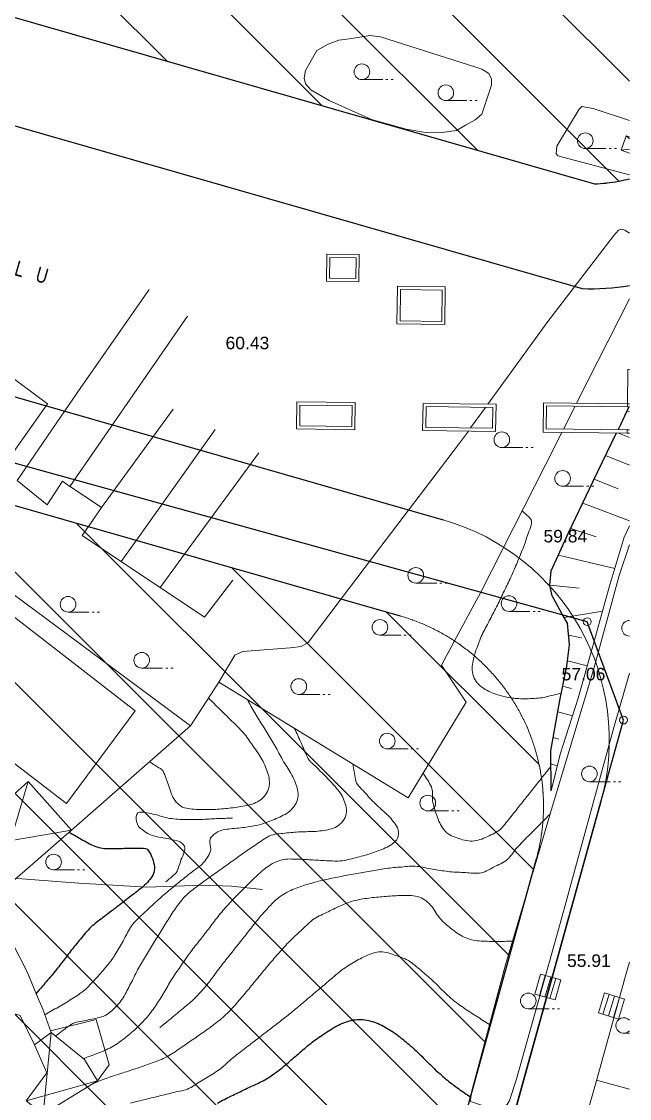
# Model space of a CAD drawing. Header units: centimetres. Extents: x -38353 to 28366, y -42745 to 17597.
# Drawn here: x 4864 to 10694, y -25760 to -15425 of the extents above; entities that cross this region are included whole.
import ezdxf

# ---------------------------------------------------------------- set-up
doc = ezdxf.new("R2010")
doc.units = ezdxf.units.CM
doc.header["$LTSCALE"] = 500
for name, color, linetype, lineweight in [('2013_halihazir_BÖLGEPARKI_HİLAL_dwg-1', 9, 'Continuous', 9), ('A-DETL-GENF-2', 250, 'Continuous', 9), ('A-DETL-THIN', 151, 'Continuous', 9), ('A-DETL-WIDE', 214, 'Continuous', 25), ('A-WALL', 113, 'Continuous', 9), ('Ada_Siniri-1', 254, 'Continuous', 25), ('B_Sundurma-1', 9, 'Continuous', 9), ('B_Ticari-1', 9, 'Continuous', 9), ('BÖLGEPARKI SONN ALTLIK_dwg-1', 221, 'Continuous', 9), ('Egri_1m-1', 9, 'Continuous', 9), ('Egri_5m-1', 254, 'Continuous', 25), ('Egri_Ara-1', 9, 'Continuous', 9), ('G-ANNO-TEXT-2', 7, 'Continuous', 9), ('Gaz_PE_110_mm-1', 221, 'Continuous', 9), ('Hid_Havuz-1', 9, 'Continuous', 9), ('S_Izgara-1', 9, 'Continuous', 9), ('S_Tek_Agac-1', 9, 'Continuous', 9), ('Sev_Sevalti-1', 9, 'Continuous', 9), ('Sev_Sevustu-1', 254, 'Continuous', 25), ('Sev_Tarama-1', 9, 'Continuous', 9), ('Sinir_Cit_bir_taraf-1', 9, 'Continuous', 9), ('Sinir_Duvar_tek_tarafa_ait-1', 9, 'Continuous', 9), ('Sinir_Ist_Duvari-1', 9, 'Continuous', 9), ('Sinir_Mulkiyet-1', 9, 'Continuous', 9), ('Y_Kot_Noktasi-1', 5, 'Continuous', 9), ('Yol_Kaldirim_kenari_bordurtasi-1', 9, 'Continuous', 9), ('Yol_Sose-1', 9, 'Continuous', 9)]:
    doc.layers.add(name, color=color, linetype=linetype, lineweight=lineweight)
doc.styles.add('Arial_2', font='arial.ttf', dxfattribs={"height": 120})
doc.styles.add('Swis721 LtCn BT_3', font='swisscl.ttf', dxfattribs={"height": 146.995378})

# ---------------------------------------------------------------- blocks, each defined once
blk = doc.blocks.new('şaft perdeleri - şaft perdeleri-3113495-VAZİYET PLANI')
at = {"layer": 'A-WALL'}
for p, q in [((7792, -17658), (7789, -17918)), ((8102, -17662), (7792, -17658)), ((8099, -17922), (8102, -17662)), ((7819, -17888), (7822, -17688)), ((7822, -17688), (8072, -17692)), ((8072, -17692), (8069, -17892)), ((7789, -17918), (8099, -17922)), ((8069, -17892), (7819, -17888)), ((8469, -17966), (8464, -18326)), ((8928, -17972), (8469, -17966)), ((8924, -18332), (8928, -17972)), ((8494, -18297), (8498, -17997)), ((8498, -17997), (8898, -18002)), ((8898, -18002), (8894, -18302)), ((8464, -18326), (8924, -18332)), ((8894, -18302), (8494, -18297)), ((10675, -19094), (10679, -18764)), ((10679, -18764), (10694, -18764)), ((7505, -19075), (7502, -19335)), ((8065, -19082), (7505, -19075)), ((7532, -19305), (7534, -19105)), ((7534, -19105), (8034, -19111)), ((8034, -19111), (8032, -19311)), ((8061, -19342), (8065, -19082)), ((8715, -19090), (8711, -19350)), ((9415, -19098), (8715, -19090)), ((9411, -19358), (9415, -19098)), ((9870, -19084), (9866, -19364)), ((10675, -19094), (9870, -19084)), ((9897, -19334), (9899, -19114)), ((9899, -19114), (10674, -19124)), ((10675, -19094), (10674, -19124)), ((10674, -19124), (10675, -19094)), ((10694, -19094), (10675, -19094)), ((8742, -19320), (8744, -19120)), ((8744, -19120), (9384, -19128)), ((9384, -19128), (9382, -19328)), ((10674, -19124), (10694, -19124)), ((8032, -19311), (7532, -19305)), ((9382, -19328), (8742, -19320)), ((7502, -19335), (8061, -19342)), ((8711, -19350), (9411, -19358)), ((9866, -19364), (10671, -19374)), ((10672, -19344), (9897, -19334)), ((10672, -19344), (10671, -19374)), ((10671, -19374), (10672, -19344)), ((10671, -19374), (10694, -19374)), ((10694, -19344), (10672, -19344))]:
    blk.add_line(p, q, dxfattribs=at)
blk = doc.blocks.new('2013_halihazir_BÖLGEPARKI_HİLAL_dwg_11424_3-V3-VAZİYET PLANI')
at = {"layer": 'S_Tek_Agac-1'}
blk.add_line((0, -75), (55, -75), dxfattribs=at)
blk.add_arc((0, 0), 75, 42.3429, 317.6571, dxfattribs=at)
blk = doc.blocks.new('2013_halihazir_BÖLGEPARKI_HİLAL_dwg_11424_3-2117006-VAZİYET PLANI')
at = {"layer": 'S_Tek_Agac-1'}
for p, q in [((0, -75), (200, -75)), ((230, -75), (250, -75)), ((280, -75), (300, -75))]:
    blk.add_line(p, q, dxfattribs=at)
blk.add_circle((0, 0), 75, dxfattribs=at)
blk = doc.blocks.new('2013_halihazir_BÖLGEPARKI_HİLAL_dwg_11424_3-V4-VAZİYET PLANI')
at = {"layer": 'S_Tek_Agac-1'}
blk.add_arc((0, 0), 75, 91.2583, 268.7417, dxfattribs=at)
blk = doc.blocks.new('2013_halihazir_BÖLGEPARKI_HİLAL_dwg_12038_1-2117011-VAZİYET PLANI')
at = {"layer": 'S_Izgara-1'}
for p, q in [((1, 1), (-1, 1)), ((-1, 1), (-1, -1)), ((-0.5, -1), (-0.5, 1)), ((0, -1), (0, 1)), ((0.55, -1), (0.55, 1)), ((1, -1), (1, 1)), ((1, -1), (-1, -1))]:
    blk.add_line(p, q, dxfattribs=at)
at = {"layer": 'S_Izgara-1', "flags": 128}
blk.add_lwpolyline([(1, 1), (-1, 1), (-1, -1), (1, -1), (1, 1)], dxfattribs=at)
blk = doc.blocks.new('2013_halihazir_BÖLGEPARKI_HİLAL_dwg-2116511-VAZİYET PLANI')
at = {"layer": 'Ada_Siniri-1', "flags": 128}
blk.add_lwpolyline([(8060, -32889), (11007, -22259), (10659, -21316), (1192, -18692)], dxfattribs=at)
at = {"layer": 'B_Sundurma-1'}
for p, q in [((11063, -16661), (11032, -16651)), ((10983, -16789), (11063, -16779)), ((4964, -23965), (5298, -22850)), ((5440, -26042), (5518, -25257))]:
    blk.add_line(p, q, dxfattribs=at)
at = {"layer": 'B_Sundurma-1', "flags": 128}
for points in [[(11063, -16682), (11032, -16651), (10983, -16789), (11063, -16818)], [(4558, -23515), (4964, -23965), (5713, -23316), (5298, -22850), (4558, -23515), (5713, -23316)], [(5278, -25912), (5961, -25721), (5440, -26042), (5278, -25912), (5475, -25643), (5357, -25374), (5518, -25257), (5837, -25517), (5961, -25721)]]:
    blk.add_lwpolyline(points, dxfattribs=at)
at = {"layer": 'B_Ticari-1', "flags": 128}
blk.add_lwpolyline([(4324, -20621), (6325, -22170), (5664, -23061), (3643, -21506)], close=True, dxfattribs=at)
at = {"layer": 'Egri_1m-1'}
for points in [[(10110, -20320), (10085, -20297), (10060, -20275), (10034, -20252)], [(10093, -20469), (10110, -20421), (10147, -20353), (10110, -20320)], [(10043, -20610), (10061, -20563), (10077, -20516), (10093, -20469)], [(9987, -20749), (10006, -20703), (10024, -20656), (10043, -20610)], [(9927, -20886), (9948, -20841), (9967, -20795), (9987, -20749)], [(9862, -21022), (9884, -20977), (9906, -20932), (9927, -20886)], [(9797, -21157), (9819, -21112), (9841, -21067), (9862, -21022)], [(9728, -21290), (9751, -21246), (9774, -21201), (9797, -21157)], [(9659, -21423), (9682, -21379), (9705, -21335), (9728, -21290)], [(9602, -21562), (9620, -21515), (9636, -21468), (9659, -21423)], [(9577, -21644), (9584, -21616), (9591, -21589), (9602, -21562)], [(9562, -21707), (9567, -21686), (9571, -21665), (9577, -21644)], [(9575, -21856), (9552, -21808), (9552, -21755), (9562, -21707)], [(9680, -21964), (9635, -21938), (9598, -21905), (9575, -21856)], [(9818, -22021), (9769, -22008), (9725, -21989), (9680, -21964)], [(10410, -22000), (10361, -22012), (10313, -22025), (10264, -22037)], [(7434, -22125), (7422, -22104), (7411, -22084), (7400, -22063)], [(9930, -22047), (9892, -22041), (9855, -22031), (9818, -22021)], [(9965, -22051), (9953, -22050), (9942, -22049), (9930, -22047)], [(10115, -22053), (10065, -22056), (10015, -22055), (9965, -22051)], [(10264, -22037), (10216, -22049), (10165, -22050), (10115, -22053)], [(7510, -22255), (7484, -22212), (7458, -22169), (7434, -22125)], [(7242, -22259), (7277, -22294), (7313, -22329), (7348, -22365)], [(7590, -22381), (7563, -22339), (7536, -22297), (7510, -22255)], [(7348, -22365), (7383, -22400), (7409, -22444), (7438, -22485)], [(7667, -22510), (7642, -22467), (7616, -22424), (7590, -22381)], [(7438, -22485), (7467, -22526), (7496, -22566), (7523, -22608)], [(7738, -22642), (7714, -22598), (7692, -22553), (7667, -22510)], [(7523, -22608), (7551, -22650), (7569, -22697), (7587, -22744)], [(7975, -22614), (7995, -22660), (8041, -22689), (8076, -22725)], [(6565, -22725), (6530, -22703), (6496, -22681), (6461, -22659)], [(6634, -22858), (6614, -22813), (6607, -22752), (6565, -22725)], [(7817, -22770), (7792, -22726), (7763, -22686), (7738, -22642)], [(8076, -22725), (8111, -22761), (8146, -22796), (8181, -22832)], [(8410, -22680), (8418, -22729), (8427, -22778), (8435, -22828)], [(10311, -22703), (10281, -22741), (10250, -22779), (10220, -22817)], [(7587, -22744), (7606, -22791), (7616, -22844), (7609, -22892)], [(7876, -22908), (7860, -22861), (7843, -22813), (7817, -22770)], [(8181, -22832), (8216, -22868), (8248, -22904), (8280, -22944)], [(8435, -22828), (8443, -22877), (8489, -22912), (8522, -22950)], [(9087, -22772), (9086, -22771), (9085, -22770), (9084, -22768)], [(9164, -22901), (9144, -22854), (9116, -22813), (9087, -22772)], [(6685, -22999), (6662, -22954), (6654, -22904), (6634, -22858)], [(7609, -22892), (7603, -22941), (7575, -22986), (7531, -23020)], [(7866, -23057), (7891, -23010), (7891, -22954), (7876, -22908)], [(9179, -23050), (9167, -23001), (9185, -22947), (9164, -22901)], [(6797, -23100), (6747, -23085), (6709, -23045), (6685, -22999)], [(7531, -23020), (7487, -23054), (7442, -23069), (7393, -23078)], [(8280, -22944), (8313, -22984), (8330, -23034), (8343, -23080)], [(8522, -22950), (8555, -22987), (8589, -23024), (8624, -23060)], [(6946, -23118), (6896, -23117), (6846, -23114), (6797, -23100)], [(7096, -23117), (7046, -23120), (6996, -23118), (6946, -23118)], [(7245, -23102), (7195, -23108), (7145, -23113), (7096, -23117)], [(7393, -23078), (7344, -23088), (7295, -23097), (7245, -23102)], [(7761, -23164), (7806, -23140), (7841, -23104), (7866, -23057)], [(8343, -23080), (8356, -23127), (8352, -23183), (8316, -23228)], [(8624, -23060), (8660, -23095), (8699, -23126), (8735, -23161)], [(9223, -23193), (9205, -23146), (9191, -23098), (9179, -23050)], [(7481, -23272), (7530, -23262), (7576, -23242), (7624, -23225)], [(7624, -23225), (7671, -23208), (7716, -23188), (7761, -23164)], [(8316, -23228), (8280, -23273), (8238, -23296), (8189, -23307)], [(8735, -23161), (8772, -23195), (8803, -23236), (8831, -23276)], [(9295, -23325), (9259, -23285), (9241, -23241), (9223, -23193)], [(7053, -23383), (7089, -23341), (7134, -23316), (7183, -23309)], [(7183, -23309), (7233, -23302), (7283, -23300), (7333, -23293)], [(7333, -23293), (7382, -23287), (7432, -23281), (7481, -23272)], [(7741, -23346), (7691, -23352), (7638, -23353), (7595, -23379)], [(7890, -23332), (7840, -23335), (7791, -23341), (7741, -23346)], [(8040, -23328), (7990, -23331), (7940, -23329), (7890, -23332)], [(8189, -23307), (8139, -23318), (8090, -23326), (8040, -23328)], [(8831, -23276), (8859, -23316), (8856, -23389), (8817, -23425)], [(9427, -23396), (9378, -23380), (9332, -23365), (9295, -23325)], [(9844, -23289), (9812, -23328), (9764, -23347), (9717, -23370)], [(7041, -23532), (7066, -23490), (7017, -23424), (7053, -23383)], [(7595, -23379), (7551, -23406), (7511, -23434), (7470, -23462)], [(8817, -23425), (8778, -23461), (8735, -23483), (8688, -23501)], [(9575, -23419), (9527, -23426), (9476, -23412), (9427, -23396)], [(9717, -23370), (9671, -23393), (9624, -23412), (9575, -23419)], [(6952, -23653), (6991, -23621), (7017, -23575), (7041, -23532)], [(7346, -23547), (7305, -23576), (7265, -23606), (7224, -23635)], [(7470, -23462), (7428, -23490), (7387, -23518), (7346, -23547)], [(8546, -23551), (8498, -23565), (8450, -23578), (8401, -23589)], [(8688, -23501), (8641, -23519), (8594, -23537), (8546, -23551)], [(6833, -23744), (6872, -23713), (6913, -23684), (6952, -23653)], [(7658, -23628), (7611, -23651), (7572, -23680), (7535, -23713)], [(7803, -23592), (7754, -23591), (7705, -23604), (7658, -23628)], [(7953, -23597), (7903, -23594), (7853, -23593), (7803, -23592)], [(8401, -23589), (8352, -23601), (8303, -23613), (8253, -23612)], [(6716, -23838), (6755, -23807), (6794, -23776), (6833, -23744)], [(7535, -23713), (7498, -23747), (7461, -23781), (7425, -23816)], [(6601, -23934), (6639, -23901), (6678, -23870), (6716, -23838)], [(6980, -23809), (6940, -23838), (6900, -23868), (6860, -23899)], [(7425, -23816), (7390, -23851), (7354, -23886), (7319, -23922)], [(6489, -24034), (6526, -24000), (6563, -23966), (6601, -23934)], [(6860, -23899), (6821, -23930), (6786, -23966), (6755, -24006)], [(7319, -23922), (7284, -23957), (7250, -23994), (7216, -24031)], [(8601, -23963), (8551, -23969), (8501, -23975), (8452, -23986)], [(8750, -23949), (8700, -23954), (8650, -23958), (8601, -23963)], [(8900, -23942), (8850, -23944), (8800, -23945), (8750, -23949)], [(9049, -23958), (8999, -23942), (8950, -23940), (8900, -23942)], [(9168, -24049), (9134, -24010), (9098, -23974), (9049, -23958)], [(6379, -24136), (6416, -24102), (6452, -24068), (6489, -24034)], [(6755, -24006), (6724, -24046), (6695, -24086), (6668, -24129)], [(7216, -24031), (7182, -24068), (7148, -24105), (7118, -24144)], [(8310, -24034), (8264, -24054), (8220, -24076), (8174, -24098)], [(8452, -23986), (8403, -23996), (8356, -24013), (8310, -24034)], [(9255, -24171), (9220, -24135), (9202, -24087), (9168, -24049)], [(6279, -24248), (6306, -24205), (6343, -24171), (6379, -24136)], [(6668, -24129), (6642, -24171), (6615, -24213), (6589, -24256)], [(7118, -24144), (7087, -24184), (7057, -24224), (7027, -24264)], [(8041, -24166), (7999, -24194), (7965, -24231), (7928, -24265)], [(8174, -24098), (8129, -24120), (8083, -24138), (8041, -24166)], [(9367, -24270), (9327, -24240), (9290, -24207), (9255, -24171)], [(6207, -24380), (6232, -24336), (6252, -24291), (6279, -24248)], [(7027, -24264), (6996, -24303), (6966, -24343), (6935, -24382)], [(7928, -24265), (7891, -24299), (7854, -24332), (7819, -24367)], [(9495, -24349), (9447, -24330), (9408, -24301), (9367, -24270)], [(6132, -24509), (6158, -24467), (6183, -24423), (6207, -24380)], [(6935, -24382), (6905, -24422), (6872, -24460), (6843, -24500)], [(7819, -24367), (7783, -24403), (7750, -24440), (7717, -24477)], [(9642, -24380), (9592, -24378), (9543, -24369), (9495, -24349)], [(9792, -24383), (9742, -24384), (9692, -24382), (9642, -24380)], [(9942, -24381), (9892, -24382), (9842, -24383), (9792, -24383)], [(7717, -24477), (7683, -24515), (7650, -24552), (7618, -24590)], [(6043, -24630), (6075, -24592), (6105, -24552), (6132, -24509)], [(6431, -24511), (6405, -24553), (6379, -24596), (6356, -24640)], [(6843, -24500), (6813, -24541), (6786, -24583), (6758, -24624)], [(5944, -24743), (5978, -24706), (6011, -24669), (6043, -24630)], [(6356, -24640), (6332, -24684), (6311, -24730), (6288, -24774)], [(6758, -24624), (6729, -24665), (6701, -24706), (6673, -24748)], [(5839, -24850), (5877, -24817), (5910, -24780), (5944, -24743)], [(6288, -24774), (6265, -24819), (6242, -24863), (6218, -24907)], [(6673, -24748), (6646, -24790), (6625, -24835), (6599, -24878)], [(5716, -24935), (5758, -24909), (5800, -24882), (5839, -24850)], [(6599, -24878), (6573, -24921), (6546, -24963), (6517, -25004)], [(7427, -24822), (7396, -24861), (7363, -24898), (7331, -24937)], [(5587, -25013), (5631, -24989), (5673, -24962), (5716, -24935)], [(6218, -24907), (6194, -24951), (6161, -24988), (6125, -25024)], [(6517, -25004), (6489, -25046), (6459, -25085), (6426, -25123)], [(7331, -24937), (7298, -24975), (7265, -25012), (7231, -25049)], [(5457, -25087), (5500, -25062), (5544, -25038), (5587, -25013)], [(6000, -25108), (5952, -25122), (5902, -25129), (5854, -25141)], [(6125, -25024), (6088, -25061), (6049, -25095), (6000, -25108)], [(7231, -25049), (7197, -25085), (7159, -25118), (7120, -25149)], [(5709, -25180), (5667, -25209), (5628, -25240), (5588, -25270)], [(5854, -25141), (5805, -25153), (5751, -25152), (5709, -25180)], [(6426, -25123), (6393, -25161), (6358, -25196), (6320, -25230)], [(7120, -25149), (7080, -25180), (7041, -25211), (7000, -25239)], [(5588, -25270), (5579, -25277), (5569, -25284), (5560, -25291)], [(6320, -25230), (6283, -25263), (6245, -25295), (6205, -25325)], [(6079, -25407), (6034, -25429), (5988, -25448), (5941, -25466)], [(6205, -25325), (6165, -25355), (6124, -25384), (6079, -25407)], [(6753, -25410), (6711, -25438), (6671, -25467), (6626, -25491)], [(5941, -25466), (5902, -25480), (5864, -25494), (5826, -25508)], [(6626, -25491), (6582, -25515), (6535, -25531), (6488, -25548)], [(6347, -25599), (6299, -25614), (6251, -25629), (6204, -25645)], [(6488, -25548), (6441, -25565), (6394, -25583), (6347, -25599)], [(6061, -25691), (6014, -25707), (5968, -25727), (5922, -25748)], [(6204, -25645), (6156, -25660), (6109, -25675), (6061, -25691)], [(5922, -25748), (5914, -25752), (5906, -25756), (5897, -25760)]]:
    blk.add_open_spline(points, degree=3, dxfattribs=at)
for points, knots in [([(7028, -22049), (7063, -22084), (7099, -22119), (7135, -22154), (7170, -22189), (7206, -22224), (7242, -22259)], [0, 0, 0, 0, 0.0594652, 0.0594652, 0.0594652, 0.1189303, 0.1189303, 0.1189303, 0.1189303]), ([(7853, -22340), (7874, -22385), (7894, -22431), (7914, -22477), (7934, -22523), (7954, -22568), (7975, -22614)], [0, 0, 0, 0, 0.03201022, 0.03201022, 0.03201022, 0.06402044, 0.06402044, 0.06402044, 0.06402044]), ([(10220, -22817), (10219, -22818), (10218, -22819), (10218, -22820), (10187, -22859), (10155, -22898), (10124, -22938), (10093, -22977), (10062, -23016), (10031, -23055), (10000, -23094), (9969, -23133), (9938, -23173), (9907, -23212), (9875, -23251), (9844, -23289)], [0.0745183, 0.0745183, 0.0745183, 0.0745183, 0.0767274, 0.0767274, 0.0767274, 0.1534547, 0.1534547, 0.1534547, 0.2301821, 0.2301821, 0.2301821, 0.3069095, 0.3069095, 0.3069095, 0.3836368, 0.3836368, 0.3836368, 0.3836368]), ([(7224, -23635), (7184, -23664), (7143, -23693), (7102, -23722), (7062, -23751), (7021, -23780), (6980, -23809)], [0.48015328, 0.48015328, 0.48015328, 0.48015328, 0.5121635, 0.5121635, 0.5121635, 0.54417372, 0.54417372, 0.54417372, 0.54417372]), ([(8253, -23612), (8203, -23611), (8153, -23608), (8103, -23605), (8053, -23603), (8003, -23600), (7953, -23597)], [0.31428968, 0.31428968, 0.31428968, 0.31428968, 0.34571864, 0.34571864, 0.34571864, 0.37714761, 0.37714761, 0.37714761, 0.37714761]), ([(6589, -24256), (6563, -24298), (6536, -24341), (6510, -24383), (6484, -24426), (6457, -24468), (6431, -24511)], [0.6722146, 0.6722146, 0.6722146, 0.6722146, 0.70422481, 0.70422481, 0.70422481, 0.73623503, 0.73623503, 0.73623503, 0.73623503]), ([(7618, -24590), (7586, -24629), (7554, -24667), (7522, -24706), (7491, -24745), (7459, -24783), (7427, -24822)], [0.5592297, 0.5592297, 0.5592297, 0.5592297, 0.59029801, 0.59029801, 0.59029801, 0.62136633, 0.62136633, 0.62136633, 0.62136633]), ([(7000, -25239), (6959, -25268), (6918, -25297), (6876, -25325), (6835, -25353), (6794, -25382), (6753, -25410)], [0.7456396, 0.7456396, 0.7456396, 0.7456396, 0.77670791, 0.77670791, 0.77670791, 0.80777623, 0.80777623, 0.80777623, 0.80777623])]:
    blk.add_open_spline(points, degree=3, knots=knots, dxfattribs=at)
at = {"layer": 'Egri_5m-1'}
for points in [[(5691, -23336), (5735, -23360), (5778, -23385), (5822, -23410)], [(5822, -23410), (5865, -23435), (5907, -23460), (5956, -23477)], [(5956, -23477), (6005, -23493), (6055, -23492), (6105, -23491)], [(6105, -23491), (6155, -23491), (6205, -23490), (6255, -23489)], [(6255, -23489), (6305, -23488), (6355, -23487), (6405, -23487)], [(6405, -23487), (6455, -23487), (6478, -23559), (6495, -23607)], [(6495, -23607), (6512, -23654), (6516, -23715), (6487, -23757)], [(6487, -23757), (6458, -23799), (6425, -23837), (6386, -23868)], [(6386, -23868), (6347, -23899), (6308, -23930), (6268, -23960)], [(6268, -23960), (6229, -23991), (6189, -24022), (6149, -24052)], [(6149, -24052), (6110, -24082), (6070, -24112), (6030, -24143)], [(6030, -24143), (5990, -24173), (5950, -24203), (5912, -24235)], [(5912, -24235), (5873, -24267), (5843, -24307), (5811, -24346)], [(5811, -24346), (5779, -24385), (5747, -24423), (5716, -24462)], [(5716, -24462), (5686, -24502), (5655, -24542), (5625, -24581)], [(5625, -24581), (5594, -24621), (5564, -24661), (5532, -24699)], [(8113, -25285), (8155, -25257), (8196, -25230), (8240, -25204)], [(8240, -25204), (8283, -25178), (8329, -25160), (8378, -25146)], [(8378, -25146), (8426, -25131), (8478, -25128), (8527, -25136)], [(8527, -25136), (8576, -25143), (8625, -25157), (8671, -25179)], [(8671, -25179), (8717, -25202), (8760, -25225), (8801, -25255)], [(7992, -25373), (8031, -25341), (8072, -25314), (8113, -25285)], [(8801, -25255), (8842, -25284), (8881, -25314), (8919, -25346)], [(7878, -25471), (7916, -25438), (7954, -25405), (7992, -25373)], [(8919, -25346), (8958, -25379), (8995, -25411), (9031, -25446)], [(7765, -25569), (7802, -25536), (7840, -25503), (7878, -25471)], [(9031, -25446), (9067, -25481), (9102, -25517), (9138, -25552)], [(7645, -25660), (7686, -25631), (7727, -25602), (7765, -25569)], [(9138, -25552), (9173, -25587), (9209, -25622), (9247, -25655)], [(7517, -25737), (7562, -25716), (7604, -25689), (7645, -25660)], [(9247, -25655), (9284, -25688), (9323, -25720), (9363, -25750)], [(7246, -25866), (7291, -25844), (7336, -25822), (7381, -25801)], [(7381, -25801), (7426, -25779), (7472, -25759), (7517, -25737)], [(9363, -25750), (9403, -25780), (9443, -25811), (9484, -25838)], [(7113, -25935), (7156, -25910), (7201, -25888), (7246, -25866)], [(9484, -25838), (9502, -25851), (9520, -25863), (9538, -25875)], [(9538, -25875), (9540, -25876), (9541, -25877), (9543, -25878)]]:
    blk.add_open_spline(points, degree=3, dxfattribs=at)
blk.add_open_spline([(5532, -24699), (5499, -24737), (5466, -24775), (5434, -24813), (5413, -24836), (5393, -24860), (5373, -24883)], degree=3, knots=[0.90791986, 0.90791986, 0.90791986, 0.90791986, 0.96466485, 0.96466485, 0.96466485, 1, 1, 1, 1], dxfattribs=at)
at = {"layer": 'Egri_Ara-1'}
for points in [[(6364, -23144), (6315, -23147), (6330, -23263), (6369, -23294)], [(6512, -23165), (6464, -23153), (6412, -23140), (6364, -23144)], [(6657, -23202), (6608, -23195), (6560, -23177), (6512, -23165)], [(6807, -23214), (6757, -23214), (6707, -23210), (6657, -23202)], [(6957, -23213), (6907, -23215), (6857, -23215), (6807, -23214)], [(7107, -23205), (7057, -23208), (7007, -23210), (6957, -23213)], [(7256, -23199), (7207, -23201), (7157, -23203), (7107, -23205)], [(10303, -23162), (10280, -23185), (10257, -23208), (10234, -23231)], [(6369, -23294), (6408, -23324), (6449, -23356), (6498, -23370)], [(10160, -23305), (10137, -23328), (10114, -23351), (10091, -23374)], [(6498, -23370), (6547, -23383), (6597, -23386), (6645, -23399)], [(6645, -23399), (6694, -23411), (6747, -23413), (6785, -23452)], [(6785, -23452), (6824, -23492), (6780, -23554), (6763, -23601)], [(10091, -23374), (10055, -23409), (10022, -23446), (9987, -23482)], [(9987, -23482), (9953, -23519), (9930, -23564), (9892, -23598)], [(6763, -23601), (6746, -23647), (6740, -23705), (6703, -23738)], [(9027, -23663), (8977, -23657), (8927, -23664), (8877, -23669)], [(9174, -23689), (9125, -23681), (9076, -23669), (9027, -23663)], [(9892, -23598), (9854, -23632), (9806, -23648), (9761, -23670)], [(6703, -23738), (6675, -23762), (6647, -23787), (6619, -23812)], [(8284, -23762), (8235, -23771), (8186, -23782), (8138, -23793)], [(8432, -23735), (8383, -23743), (8333, -23753), (8284, -23762)], [(8877, -23669), (8827, -23673), (8777, -23676), (8728, -23684)], [(9323, -23712), (9273, -23706), (9224, -23697), (9174, -23689)], [(9472, -23722), (9422, -23719), (9372, -23718), (9323, -23712)], [(9622, -23728), (9572, -23730), (9522, -23725), (9472, -23722)], [(9761, -23670), (9715, -23693), (9672, -23726), (9622, -23728)], [(7992, -23831), (7944, -23844), (7897, -23861), (7850, -23879)], [(8138, -23793), (8089, -23804), (8041, -23817), (7992, -23831)], [(7718, -23950), (7677, -23980), (7641, -24014), (7607, -24051)], [(7850, -23879), (7804, -23897), (7759, -23920), (7718, -23950)], [(7607, -24051), (7573, -24088), (7539, -24124), (7508, -24163)], [(8533, -24524), (8580, -24502), (8629, -24483), (8677, -24483)], [(8677, -24483), (8725, -24482), (8775, -24499), (8823, -24517)], [(8277, -24680), (8315, -24648), (8358, -24622), (8400, -24595)], [(8400, -24595), (8443, -24568), (8486, -24546), (8533, -24524)], [(8823, -24517), (8872, -24535), (8919, -24549), (8960, -24578)], [(8960, -24578), (9001, -24608), (9039, -24639), (9077, -24672)], [(7136, -24634), (7105, -24673), (7077, -24715), (7047, -24755)], [(8163, -24777), (8201, -24745), (8239, -24713), (8277, -24680)], [(9077, -24672), (9115, -24705), (9153, -24737), (9189, -24771)], [(7047, -24755), (7017, -24795), (6985, -24833), (6951, -24870)], [(8049, -24874), (8087, -24842), (8125, -24810), (8163, -24777)], [(9189, -24771), (9226, -24805), (9259, -24843), (9296, -24877)], [(6951, -24870), (6918, -24908), (6882, -24943), (6844, -24975)], [(9296, -24877), (9332, -24911), (9369, -24945), (9410, -24975)], [(9410, -24975), (9450, -25005), (9491, -25033), (9533, -25060)], [(7701, -25160), (7740, -25129), (7781, -25100), (7819, -25067)], [(7344, -25435), (7384, -25404), (7424, -25374), (7464, -25343)], [(7227, -25528), (7266, -25497), (7305, -25465), (7344, -25435)], [(7114, -25626), (7156, -25600), (7188, -25560), (7227, -25528)], [(6715, -25828), (6764, -25816), (6816, -25810), (6859, -25784)]]:
    blk.add_open_spline(points, degree=3, dxfattribs=at)
for points, knots in [([(10234, -23231), (10221, -23244), (10209, -23256), (10197, -23268), (10185, -23280), (10172, -23292), (10160, -23305)], [0.02149741, 0.02149741, 0.02149741, 0.02149741, 0.03283619, 0.03283619, 0.03283619, 0.04430037, 0.04430037, 0.04430037, 0.04430037]), ([(8728, -23684), (8678, -23693), (8629, -23701), (8580, -23709), (8530, -23718), (8481, -23726), (8432, -23735)], [0.39403432, 0.39403432, 0.39403432, 0.39403432, 0.42687051, 0.42687051, 0.42687051, 0.4597067, 0.4597067, 0.4597067, 0.4597067]), ([(7508, -24163), (7477, -24202), (7446, -24242), (7415, -24281), (7384, -24320), (7353, -24359), (7322, -24399), (7291, -24438), (7260, -24477), (7229, -24516), (7198, -24555), (7167, -24595), (7136, -24634)], [0.6895601, 0.6895601, 0.6895601, 0.6895601, 0.7223962, 0.7223962, 0.7223962, 0.7552324, 0.7552324, 0.7552324, 0.7880686, 0.7880686, 0.7880686, 0.8209048, 0.8209048, 0.8209048, 0.8209048]), ([(7819, -25067), (7857, -25035), (7896, -25003), (7934, -24971), (7972, -24939), (8010, -24907), (8049, -24874)], [0.43636288, 0.43636288, 0.43636288, 0.43636288, 0.47272646, 0.47272646, 0.47272646, 0.50909003, 0.50909003, 0.50909003, 0.50909003]), ([(6844, -24975), (6805, -25007), (6767, -25039), (6728, -25071), (6690, -25103), (6651, -25135), (6613, -25167), (6595, -25181), (6578, -25196), (6560, -25210)], [0.9194134, 0.9194134, 0.9194134, 0.9194134, 0.9522496, 0.9522496, 0.9522496, 0.98508579, 0.98508579, 0.98508579, 1, 1, 1, 1]), ([(9533, -25060), (9575, -25087), (9617, -25114), (9659, -25141), (9680, -25155), (9701, -25169), (9722, -25182)], [0.94545291, 0.94545291, 0.94545291, 0.94545291, 0.98181649, 0.98181649, 0.98181649, 1, 1, 1, 1]), ([(7464, -25343), (7503, -25313), (7543, -25282), (7582, -25252), (7622, -25221), (7661, -25191), (7701, -25160)], [0.32727216, 0.32727216, 0.32727216, 0.32727216, 0.36363574, 0.36363574, 0.36363574, 0.39999931, 0.39999931, 0.39999931, 0.39999931]), ([(6859, -25784), (6901, -25758), (6944, -25732), (6986, -25705), (7029, -25679), (7071, -25653), (7114, -25626)], [0.14545429, 0.14545429, 0.14545429, 0.14545429, 0.18181787, 0.18181787, 0.18181787, 0.21818144, 0.21818144, 0.21818144, 0.21818144]), ([(6278, -25934), (6326, -25922), (6375, -25911), (6424, -25899), (6472, -25887), (6521, -25875), (6569, -25863), (6618, -25852), (6667, -25840), (6715, -25828)], [0, 0, 0, 0, 0.0363636, 0.0363636, 0.0363636, 0.0727271, 0.0727271, 0.0727271, 0.1090907, 0.1090907, 0.1090907, 0.1090907])]:
    blk.add_open_spline(points, degree=3, knots=knots, dxfattribs=at)
at = {"layer": 'Hid_Havuz-1', "flags": 128}
blk.add_lwpolyline([(5018, -19877), (4358, -19420), (4818, -18731), (5484, -19225)], close=True, dxfattribs=at)
at = {"layer": 'Sev_Sevalti-1', "flags": 128}
blk.add_lwpolyline([(11063, -20394), (11013, -20505), (10869, -20984), (10738, -21458), (10571, -22048), (10400, -22585), (10313, -22937)], dxfattribs=at)
at = {"layer": 'Sev_Sevustu-1', "flags": 128}
for points in [[(10955, -19473), (10980, -19421), (11058, -19255)], [(10313, -22937), (10310, -22555), (10395, -22071), (10463, -21743), (10488, -21536), (10469, -21328), (10420, -21243), (10354, -21125), (10323, -21068), (10300, -20965), (10312, -20827), (10480, -20463), (10717, -19966), (10940, -19503)]]:
    blk.add_lwpolyline(points, dxfattribs=at)
at = {"layer": 'Sev_Tarama-1'}
for p, q in [((11040, -19293), (11063, -19300)), ((10951, -19503), (11063, -19546)), ((10835, -19721), (11063, -19813)), ((10726, -19948), (10955, -20039)), ((10616, -20179), (11063, -20348)), ((10501, -20419), (10746, -20500)), ((10382, -20676), (10923, -20805)), ((10300, -20965), (10580, -20992)), ((10438, -21274), (10805, -21215)), ((10480, -21444), (10604, -21469)), ((10469, -21692), (10659, -21737)), ((10423, -21935), (10507, -21957)), ((10376, -22180), (10517, -22218)), ((10332, -22427), (10387, -22442)), ((10311, -22680), (10372, -22698))]:
    blk.add_line(p, q, dxfattribs=at)
at = {"layer": 'Sinir_Cit_bir_taraf-1', "flags": 128}
for points in [[(4911, -24013), (5133, -24374), (5289, -24674), (5376, -24892), (5438, -25034), (5518, -25257)], [(5513, -25242), (5949, -25132), (6073, -25567), (5961, -25721)]]:
    blk.add_lwpolyline(points, dxfattribs=at)
at = {"layer": 'Sinir_Duvar_tek_tarafa_ait-1'}
for p, q in [((11063, -18218), (10557, -19218)), ((6002, -20219), (6689, -19276)), ((10542, -19248), (10431, -19467)), ((6335, -20533), (7090, -19470)), ((6797, -20666), (7508, -19696)), ((6190, -20738), (6335, -20533)), ((6563, -20987), (6797, -20666)), ((6855, -22314), (5713, -23316))]:
    blk.add_line(p, q, dxfattribs=at)
at = {"layer": 'Sinir_Duvar_tek_tarafa_ait-1', "flags": 128}
for points in [[(10416, -19497), (10360, -19607), (9640, -21033), (9387, -21500)], [(9387, -21500), (9261, -21732), (9497, -22088), (8941, -23004), (7127, -21896), (6855, -22314), (3872, -20100), (3273, -19654)], [(5876, -20402), (6002, -20219), (5700, -20017)], [(7259, -20917), (6989, -21270), (5815, -20489), (5876, -20402)]]:
    blk.add_lwpolyline(points, dxfattribs=at)
at = {"layer": 'Sinir_Ist_Duvari-1', "flags": 128}
for points in [[(6824, -18382), (5698, -20019), (5627, -19966), (5481, -20195), (5191, -19961), (5773, -19110), (6459, -18127)], [(5357, -25374), (5221, -25095), (5143, -25072), (4699, -25071), (4530, -25063)]]:
    blk.add_lwpolyline(points, dxfattribs=at)
at = {"layer": 'Sinir_Mulkiyet-1'}
for p, q in [((10623, -21306), (1192, -18692)), ((1192, -18692), (10623, -21306))]:
    blk.add_line(p, q, dxfattribs=at)
at = {"layer": 'Sinir_Mulkiyet-1', "flags": 128}
for points in [[(10994, -22224), (10672, -21351)], [(8060, -32889), (10997, -22295)]]:
    blk.add_lwpolyline(points, close=True, dxfattribs=at)
at = {"layer": 'Sinir_Mulkiyet-1'}
for centre in [(10659, -21315), (10659, -21315), (11007, -22259), (11007, -22259)]:
    blk.add_circle(centre, 37.5, dxfattribs=at)
at = {"layer": 'Yol_Kaldirim_kenari_bordurtasi-1'}
for p, q in [((9684, -19258), (9541, -19456)), ((10748, -25715), (11063, -25800)), ((9536, -25919), (9553, -25821))]:
    blk.add_line(p, q, dxfattribs=at)
at = {"layer": 'Yol_Kaldirim_kenari_bordurtasi-1', "flags": 128}
blk.add_lwpolyline([(8590, -16495), (8185, -16314), (8008, -16210), (7957, -16153), (7943, -16098), (7956, -16024), (8067, -15834), (8173, -15773), (8278, -15734), (8402, -15719), (8574, -15691), (8676, -15702), (9591, -15994), (9649, -16014), (9715, -16053), (9741, -16108), (9741, -16167), (9648, -16444), (9585, -16498), (9493, -16550), (9406, -16600), (9265, -16620), (9090, -16617), (8922, -16588)], close=True, dxfattribs=at)
for points in [[(10368, -16753), (10581, -16396), (10606, -16371), (10717, -16389), (11063, -16506)], [(11063, -17027), (10377, -16845), (10361, -16824), (10368, -16753)], [(11063, -17585), (11019, -17559), (10990, -17549), (10960, -17559), (10915, -17610), (10280, -18435), (9706, -19228)], [(9519, -19486), (9425, -19616), (8681, -20592), (8299, -21097)], [(10098, -23854), (10323, -23094), (10719, -21778), (10966, -20872), (11063, -20578)], [(8299, -21097), (7982, -21516), (7915, -21553), (7810, -21566), (7353, -21601), (7278, -21636), (7127, -21896)], [(9553, -25821), (9553, -25818), (9875, -24608), (10098, -23854)]]:
    blk.add_lwpolyline(points, dxfattribs=at)
at = {"layer": 'Yol_Sose-1', "flags": 128}
for points in [[(9526, -25919), (9531, -25917), (9645, -25954), (9743, -25968), (9821, -25970), (9862, -25961), (9892, -25947), (9914, -25911), (9978, -25716), (10398, -24211), (10915, -22329), (11063, -21808)], [(11063, -24581), (11027, -24713), (10750, -25707), (10501, -26581), (10106, -27977), (9794, -29126), (9532, -30096), (9185, -31315), (8886, -32406), (8757, -32898)]]:
    blk.add_lwpolyline(points, dxfattribs=at)
for name, p in [('2013_halihazir_BÖLGEPARKI_HİLAL_dwg_11424_3-2117006-VAZİYET PLANI', (8498, -16038)), ('2013_halihazir_BÖLGEPARKI_HİLAL_dwg_11424_3-2117006-VAZİYET PLANI', (9303, -16239)), ('2013_halihazir_BÖLGEPARKI_HİLAL_dwg_11424_3-2117006-VAZİYET PLANI', (10640, -16699)), ('2013_halihazir_BÖLGEPARKI_HİLAL_dwg_11424_3-2117006-VAZİYET PLANI', (9840, -19569)), ('2013_halihazir_BÖLGEPARKI_HİLAL_dwg_11424_3-2117006-VAZİYET PLANI', (10423, -19940)), ('2013_halihazir_BÖLGEPARKI_HİLAL_dwg_11424_3-2117006-VAZİYET PLANI', (9015, -20870)), ('2013_halihazir_BÖLGEPARKI_HİLAL_dwg_11424_3-2117006-VAZİYET PLANI', (5680, -21148)), ('2013_halihazir_BÖLGEPARKI_HİLAL_dwg_11424_3-2117006-VAZİYET PLANI', (9909, -21141)), ('2013_halihazir_BÖLGEPARKI_HİLAL_dwg_11424_3-2117006-VAZİYET PLANI', (8671, -21369)), ('2013_halihazir_BÖLGEPARKI_HİLAL_dwg_11424_3-V4-VAZİYET PLANI', (11065, -21378)), ('2013_halihazir_BÖLGEPARKI_HİLAL_dwg_11424_3-2117006-VAZİYET PLANI', (6387, -21685)), ('2013_halihazir_BÖLGEPARKI_HİLAL_dwg_11424_3-2117006-VAZİYET PLANI', (7893, -21937)), ('2013_halihazir_BÖLGEPARKI_HİLAL_dwg_11424_3-2117006-VAZİYET PLANI', (8741, -22460)), ('2013_halihazir_BÖLGEPARKI_HİLAL_dwg_11424_3-2117006-VAZİYET PLANI', (10680, -22776)), ('2013_halihazir_BÖLGEPARKI_HİLAL_dwg_11424_3-2117006-VAZİYET PLANI', (9130, -23055)), ('2013_halihazir_BÖLGEPARKI_HİLAL_dwg_11424_3-2117006-VAZİYET PLANI', (5541, -23621)), ('2013_halihazir_BÖLGEPARKI_HİLAL_dwg_11424_3-2117006-VAZİYET PLANI', (10094, -24954)), ('2013_halihazir_BÖLGEPARKI_HİLAL_dwg_11424_3-V3-VAZİYET PLANI', (11008, -25190))]:
    blk.add_blockref(name, p)
for p, xscale, yscale, zscale, rotation in [((10281, -24821), 100, 100, 100, 164.1394118559588), ((10892, -25003), 99.99999999999999, 99.99999999999999, 99.99999999999999, 162.8722410663439)]:
    blk.add_blockref('2013_halihazir_BÖLGEPARKI_HİLAL_dwg_12038_1-2117011-VAZİYET PLANI', p, dxfattribs=dict(xscale=xscale, yscale=yscale, zscale=zscale, rotation=rotation))
at = {"layer": 'Y_Kot_Noktasi-1', "char_height": 120, "width": 500.72, "attachment_point": 2, "line_spacing_factor": 0.938532, "style": 'Arial_2'}
for s, insert in [('60.43', (7400, -18580)), ('59.84', (10449, -20434)), ('57.06', (10623, -21758)), ('55.91', (10675, -24508))]:
    blk.add_mtext(s, dxfattribs=dict(at, insert=insert))
blk = doc.blocks.new('BÖLGEPARKI SONN ALTLIK_dwg-3078738-VAZİYET PLANI')
at = {"layer": 'Gaz_PE_110_mm-1', "flags": 128}
blk.add_lwpolyline([(-31.658, 313.825), (-31.786, 313.555), (-31.885, 313.307), (-32.048, 312.788), (-32.3, 312.184), (-32.985, 310.636)], dxfattribs=at)

msp = doc.modelspace()

# ---------------------------------------------------------------- hatches: boundary and pattern name
at = {"layer": 'A-DETL-GENF-2'}
h = msp.add_hatch(dxfattribs=at)
h.set_pattern_fill('FP_9', color=256, style=0, pattern_type=2)
h.set_pattern_definition([(135, (0, 0), (-530.33, -530.33), [])])
h.paths.add_polyline_path([(-16809.2, -33720.1), (6957.1, -33720.1), (9800.7, -23462.5), (9813.1, -23415.5), (9824.3, -23368.2), (9834.3, -23320.6), (9843, -23272.7), (9850.6, -23224.7), (9857.1, -23174.2), (9861.9, -23128), (9865.7, -23079.6), (9868.3, -23031), (9869.6, -22982.4), (9869.7, -22933.7), (9868.5, -22885.1), (9866.1, -22836.5), (9862.4, -22788), (9857.5, -22739.6), (9851.4, -22691.4), (9844.1, -22643.3), (9835.5, -22595.4), (9825.6, -22547.8), (9814.6, -22500.4), (9802.4, -22453.3), (9788.9, -22406.6), (9774.3, -22360.2), (9758.5, -22314.2), (9741.5, -22268.6), (9719.9, -22215.4), (9704, -22178.8), (9683.6, -22134.7), (9662, -22091.1), (9639.4, -22048), (9615.6, -22005.6), (9590.8, -21963.8), (9564.9, -21922.6), (9537.9, -21882.1), (9509.9, -21842.3), (9480.9, -21803.3), (9451, -21765), (9420, -21727.4), (9388.1, -21690.7), (9355.3, -21654.8), (9321.6, -21619.8), (9286.9, -21585.6), (9251.4, -21552.3), (9215.1, -21520), (9178, -21488.6), (9140, -21458.1), (9101.3, -21428.7), (9061.9, -21400.2), (9021.7, -21372.8), (8980.9, -21346.3), (8939.4, -21321), (8897.2, -21296.7), (8854.5, -21273.5), (8811.2, -21251.4), (8767.3, -21230.4), (8722.9, -21210.6), (8678, -21191.9), (8632.6, -21174.3), (8586.8, -21157.9), (8540.6, -21142.7), (8494, -21128.7), (1125.5, -19013.6), (-6284.2, -18174.3), (-9734, -27936.9), (-12091.2, -27103.9), (-8278.3, -16314.2), (-12804.4, -15015), (-12841.4, -15005), (-12878.8, -14996.2), (-12916.4, -14988.6), (-12954.2, -14982.2), (-12992.2, -14977), (-13030.4, -14973), (-13068.6, -14970.3), (-13107, -14968.7), (-13145.3, -14968.5), (-13183.7, -14969.4), (-13222, -14971.5), (-13260.2, -14974.9), (-13316.2, -14982.3), (-13336.2, -14985.3), (-13373.9, -14992.3), (-13411.4, -15000.6), (-13448.6, -15010), (-13499.2, -15025), (-13522, -15032.4), (-13558.1, -15045.3), (-13593.8, -15059.4), (-13629, -15074.6), (-13663.7, -15090.9), (-13697.9, -15108.4), (-13731.5, -15126.9), (-13764.5, -15146.5), (-13796.8, -15167.1), (-13828.5, -15188.8), (-13859.5, -15211.4), (-13889.7, -15235.1), (-13919.2, -15259.7), (-13947.8, -15285.2), (-13975.6, -15311.6), (-14007.9, -15344.6), (-14028.7, -15367), (-14053.8, -15396), (-14078, -15425.8), (-14101.3, -15456.3), (-14123.6, -15487.5), (-14144.8, -15519.4), (-14165.1, -15552), (-14184.2, -15585.3), (-14202.4, -15619.1), (-14219.4, -15653.5), (-14235.3, -15688.4), (-14250.1, -15723.8), (-14263.7, -15759.7), (-14276.2, -15795.9), (-14287.5, -15832.6), (-14297.7, -15869.6), (-18887.1, -33720.1), (-17637.4, -33720.1)], flags=0)
h.paths.add_polyline_path([(10359.5, -16982.5), (10403, -16980.4), (10446.4, -16977), (10489.8, -16972.4), (10532.9, -16966.6), (10575.9, -16959.4), (10618.7, -16951.1), (10661.2, -16941.5), (10693.8, -16933.1), (10693.8, 7185.4), (-9926.1, 7185.4), (-12457.6, -8798), (-12464.4, -8844.6), (-12469.9, -8891.4), (-12475.2, -8953.1), (-12477.3, -8985.4), (-12479.1, -9033), (-12479.7, -9079.6), (-12479, -9126.8), (-12477.1, -9173.9), (-12474, -9220.9), (-12469, -9272.7), (-12464, -9314.6), (-12457.1, -9361.3), (-12449, -9407.7), (-12439.8, -9453.9), (-12429.3, -9499.9), (-12417.5, -9545.5), (-12404.2, -9592.3), (-12390.5, -9635.8), (-12370.9, -9692), (-12358.8, -9724.6), (-12341.2, -9768.3), (-12322.5, -9811.6), (-12302.6, -9854.3), (-12281.6, -9896.5), (-12259.5, -9938.1), (-12236.3, -9979.2), (-12212, -10019.6), (-12178.4, -10071.6), (-12160.3, -10098.4), (-12133, -10136.8), (-12104.6, -10174.4), (-12075.2, -10211.3), (-12044.9, -10247.4), (-12013.6, -10282.7), (-11981.5, -10317.1), (-11948.4, -10350.7), (-11914.4, -10383.4), (-11879.6, -10415.2), (-11844, -10446.1), (-11807.6, -10476), (-11770.4, -10504.9), (-11732.5, -10532.9), (-11693.8, -10559.8), (-11654.4, -10585.8), (-11614.4, -10610.7), (-11573.7, -10634.5), (-11532.4, -10657.2), (-11490.5, -10678.8), (-11448.1, -10699.4), (-11405.2, -10718.8), (-11361.7, -10737.1), (-11317.8, -10754.2), (-11273.4, -10770.1), (-11228.7, -10784.9), (-11183.6, -10798.5), (-6776.3, -12063.6), (-5709, -9043.4), (-3351.9, -9876.4), (-4369, -12754.7), (4644, -15341.8)], flags=0)
h.paths.add_polyline_path([(2616.9, -4414.8), (-6246, -1282.8), (-5079.8, 2017.2), (3783.1, -1114.8), (2889.6, -3643.1)], flags=0)

# ---------------------------------------------------------------- linework, layer by layer
at = {"layer": 'A-DETL-THIN'}
for p, q in [((8851.6, -21272), (8852.6, -21272.5)), ((8853.1, -21272.8), (8854, -21273.3)), ((9173.1, -21484.6), (9175.6, -21486.6)), ((9851.8, -22694.4), (9852.3, -22697.6)), ((9865.6, -23081.7), (9865.5, -23082.8))]:
    msp.add_line(p, q, dxfattribs=at)
for centre, radius, start, end in [((8300.7, -22321.7), 2200, 344.50534, 73.98381), ((7969.8, -22955), 1900, 70.23522, 73.98381), ((7969.8, -22955), 1900, 69.98085, 70.23522), ((7969.8, -22955), 1900, 66.30516, 69.98085), ((7969.8, -22955), 1900, 66.06567, 66.30516), ((7969.8, -22955), 1900, 62.34779, 66.06567), ((7969.8, -22955), 1900, 58.56588, 62.24613), ((7969.8, -22955), 1900, 58.30053, 58.56588), ((7969.8, -22955), 1900, 54.62236, 58.30053), ((7969.8, -22955), 1900, 54.40183, 54.62236), ((7969.8, -22955), 1900, 50.70539, 54.40183), ((7969.8, -22955), 1900, 46.89423, 50.6081), ((7969.8, -22955), 1900, 46.62164, 46.89423), ((7969.8, -22955), 1900, 42.93847, 46.62164), ((7969.8, -22955), 1900, 42.74125, 42.93847), ((7969.8, -22955), 1900, 39.05749, 42.74125), ((7969.8, -22955), 1900, 38.92141, 39.05749), ((7969.8, -22955), 1900, 35.22049, 38.92141), ((7969.8, -22955), 1900, 34.94429, 35.22049), ((7969.8, -22955), 1900, 31.25357, 34.94429), ((7969.8, -22955), 1900, 31.08436, 31.25357), ((7969.8, -22955), 1900, 27.40479, 31.08436), ((7969.8, -22955), 1900, 27.23558, 27.40479), ((7969.8, -22955), 1900, 23.54486, 27.23558), ((7969.8, -22955), 1900, 23.26866, 23.54486), ((7969.8, -22955), 1900, 19.56774, 23.26866), ((7969.8, -22955), 1900, 19.43166, 19.56774), ((7969.8, -22955), 1900, 15.7479, 19.43166), ((7969.8, -22955), 1900, 15.55069, 15.7479), ((7969.8, -22955), 1900, 11.86751, 15.55069), ((7969.8, -22955), 1900, 11.59492, 11.86751), ((7969.8, -22955), 1900, 7.88105, 11.59492), ((7969.8, -22955), 1900, 4.08733, 7.78376), ((7969.8, -22955), 1900, 3.86679, 4.08733), ((7969.8, -22955), 1900, 0.18862, 3.86679), ((7969.8, -22955), 1900, 356.19356, 359.92327), ((7969.8, -22955), 1900, 359.92327, 0.18862), ((7969.8, -22955), 1900, 352.42348, 356.14136), ((7969.8, -22955), 1900, 348.5083, 352.18399), ((7969.8, -22955), 1900, 352.18399, 352.42348), ((7969.8, -22955), 1900, 344.50534, 348.25394), ((7969.8, -22955), 1900, 348.25394, 348.494)]:
    msp.add_arc(centre, radius, start, end, dxfattribs=at)
at = {"layer": 'A-DETL-WIDE'}
for p, q in [((-11183.6, -10798.5), (10359.5, -16982.5)), ((-4702.8, -13699.2), (10239.5, -17988.4)), ((-5537.2, -16060.6), (8907.7, -20207.1)), ((1125.5, -19013.6), (8494, -21128.7)), ((10420.8, -22909.4), (7423.8, -33720.1)), ((9800.7, -23462.5), (6957.1, -33720.1))]:
    msp.add_line(p, q, dxfattribs=at)
for centre, radius, start, end in [((10309.4, -15483.3), 1500, 281.01802, 284.85064), ((10309.4, -15483.3), 1500, 271.91226, 276.2304), ((10309.4, -15483.3), 1500, 276.2304, 276.50191), ((10309.4, -15483.3), 1500, 276.50191, 280.72505), ((10309.4, -15483.3), 1500, 280.72505, 281.01802), ((10307.6, -15489.3), 2500, 268.43807, 278.88622)]:
    msp.add_arc(centre, radius, start, end, dxfattribs=at)

# ---------------------------------------------------------------- block references
at = {"layer": '2013_halihazir_BÖLGEPARKI_HİLAL_dwg-1'}
msp.add_blockref('2013_halihazir_BÖLGEPARKI_HİLAL_dwg-2116511-VAZİYET PLANI', (-369.7, 130.6), dxfattribs=at)
at = {"layer": 'A-WALL'}
msp.add_blockref('şaft perdeleri - şaft perdeleri-3113495-VAZİYET PLANI', (0, 0), dxfattribs=at)
at = {"layer": 'BÖLGEPARKI SONN ALTLIK_dwg-1', "xscale": 999.9999999976723, "yscale": 999.9999999976723, "zscale": 999.9999999976723, "rotation": 289.4622785660024}
msp.add_blockref('BÖLGEPARKI SONN ALTLIK_dwg-3078738-VAZİYET PLANI', (-278171, -158164), dxfattribs=at)

# ---------------------------------------------------------------- texts
at = {"layer": 'G-ANNO-TEXT-2', "insert": (1769.7, -16845.5), "char_height": 146.99538, "width": 8895.6, "attachment_point": 2, "rotation": 344.11146, "line_spacing_factor": 0.971848, "style": 'Swis721 LtCn BT_3'}
msp.add_mtext('Y   A   P   I   L   M   A   S   I       P   L   A   N   L   A   N   A   N       B   A   Ğ   L   A   N   T   I       Y   O   L   U\\P\\fSwis721 LtCn BT|b0|i1|c162|p34|;P\\fSwis721 LtCn BT|b0|i0|c162|p34|;   \\fSwis721 LtCn BT|b0|i1|c162|p34|;L\\fSwis721 LtCn BT|b0|i0|c162|p34|;   \\fSwis721 LtCn BT|b0|i1|c162|p34|;A\\fSwis721 LtCn BT|b0|i0|c162|p34|;   \\fSwis721 LtCn BT|b0|i1|c162|p34|;N\\fSwis721 LtCn BT|b0|i0|c162|p34|;   \\fSwis721 LtCn BT|b0|i1|c162|p34|;N\\fSwis721 LtCn BT|b0|i0|c162|p34|;   \\fSwis721 LtCn BT|b0|i1|c162|p34|;E\\fSwis721 LtCn BT|b0|i0|c162|p34|;   \\fSwis721 LtCn BT|b0|i1|c162|p34|;D\\fSwis721 LtCn BT|b0|i0|c162|p34|;   \\fSwis721 LtCn BT|b0|i1|c162|p34|; \\fSwis721 LtCn BT|b0|i0|c162|p34|;   \\fSwis721 LtCn BT|b0|i1|c162|p34|;C\\fSwis721 LtCn BT|b0|i0|c162|p34|;   \\fSwis721 LtCn BT|b0|i1|c162|p34|;O\\fSwis721 LtCn BT|b0|i0|c162|p34|;   \\fSwis721 LtCn BT|b0|i1|c162|p34|;N\\fSwis721 LtCn BT|b0|i0|c162|p34|;   \\fSwis721 LtCn BT|b0|i1|c162|p34|;N\\fSwis721 LtCn BT|b0|i0|c162|p34|;   \\fSwis721 LtCn BT|b0|i1|c162|p34|;E\\fSwis721 LtCn BT|b0|i0|c162|p34|;   \\fSwis721 LtCn BT|b0|i1|c162|p34|;C\\fSwis721 LtCn BT|b0|i0|c162|p34|;   \\fSwis721 LtCn BT|b0|i1|c162|p34|;T\\fSwis721 LtCn BT|b0|i0|c162|p34|;   \\fSwis721 LtCn BT|b0|i1|c162|p34|;I\\fSwis721 LtCn BT|b0|i0|c162|p34|;   \\fSwis721 LtCn BT|b0|i1|c162|p34|;O\\fSwis721 LtCn BT|b0|i0|c162|p34|;   \\fSwis721 LtCn BT|b0|i1|c162|p34|;N \\fSwis721 LtCn BT|b0|i0|c162|p34|;      \\fSwis721 LtCn BT|b0|i1|c162|p34|;W\\fSwis721 LtCn BT|b0|i0|c162|p34|;   \\fSwis721 LtCn BT|b0|i1|c162|p34|;A\\fSwis721 LtCn BT|b0|i0|c162|p34|;   \\fSwis721 LtCn BT|b0|i1|c162|p34|;Y', dxfattribs=at)

doc.saveas('drawing.dxf')
